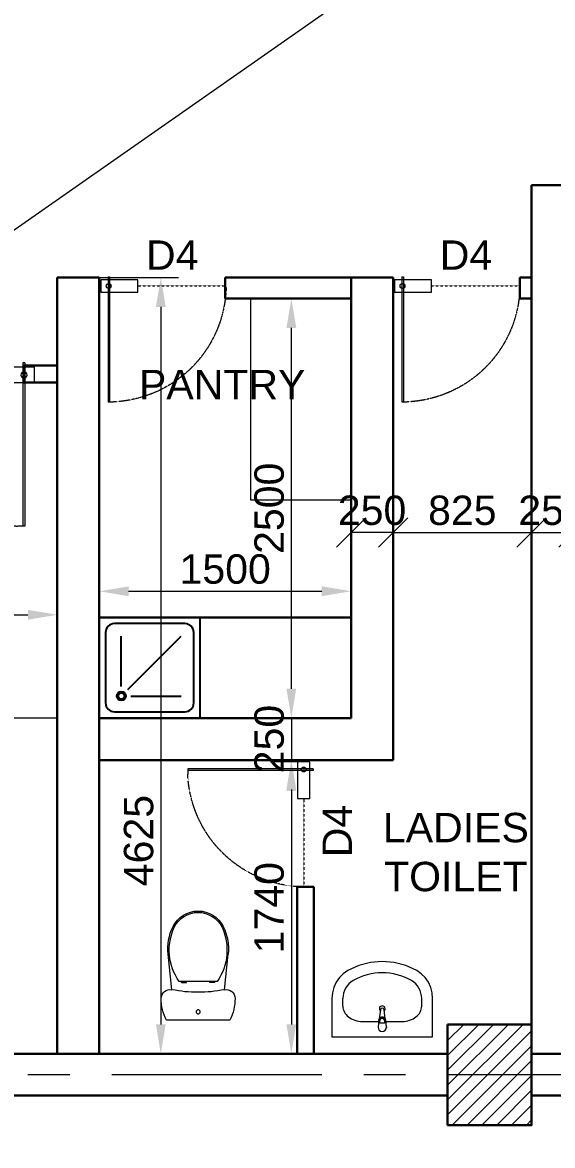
# Model space of a CAD drawing. Header units: millimetres. Extents: x 84042 to 113067, y -120347 to -99823.
# Drawn here: x 99782 to 102939, y -114821 to -108129 of the extents above; entities that cross this region are included whole.
import ezdxf

# ---------------------------------------------------------------- set-up
doc = ezdxf.new("R2010")
doc.units = ezdxf.units.MM
doc.header["$MEASUREMENT"] = 0
doc.linetypes.add('CENTER', pattern=[2, 1.25, -0.25, 0.25, -0.25])
doc.linetypes.add('DASHED2', pattern=[0.375, 0.25, -0.125])
doc.layers.get('0').update_dxf_attribs({"color": 255, "lineweight": 25})
doc.layers.add('ceco.net 367', color=7, linetype='Continuous')
for name, color, linetype, lineweight in [('CEN-1', 1, 'CENTER', 18), ('DIMENSION', 84, 'Continuous', 15), ('DIMLINE', 10, 'Continuous', 18), ('GLASS', 145, 'Continuous', 5), ('MAIN', 3, 'Continuous', 30), ('MAIN-4', 6, 'Continuous', 30), ('SEC', 253, 'Continuous', 15), ('TEXT-1', 7, 'Continuous', 20)]:
    doc.layers.add(name, color=color, linetype=linetype, lineweight=lineweight)
doc.styles.get("Standard").update_dxf_attribs({"font": ''})
doc.styles.get('Standard').set_extended_font_data('Arial')
doc.dimstyles.new('DIM-50', dxfattribs={"dimscale": 50, "dimtxt": 2.5, "dimasz": 2.5, "dimexe": 1.5, "dimexo": 0.05, "dimgap": 0.6, "dimtad": 1, "dimzin": 9, "dimdsep": 46, "dimtxsty": 'Standard', "dimcen": 0, "dimclrd": 32, "dimclre": 32, "dimadec": 0, "dimazin": 0, "dimtp": 0.1, "dimtm": 0.1, "dimtfac": 0.71, "dimtofl": 0, "dimtmove": 1, "dimatfit": 3, "dimfxl": 1, "dimtolj": 1, "dimtzin": 7, "dimlwd": -1, "dimlwe": -1, "dimarcsym": 1})

# ---------------------------------------------------------------- blocks, each defined once
blk = doc.blocks.new('gd1')
at = {"layer": 'GLASS', "color": 4, "linetype": 'DASHED2', "ltscale": 0.001}
blk.add_line((345380.4084118768, -498507.9150204073), (345380.4084118767, -497801.8235239725), dxfattribs=at)
at = {"layer": 'GLASS'}
for p, q in [((345331.4206613121, -498507.9150204073), (345429.3961624416, -498507.9150204074)), ((345331.4206613122, -498801.8415237964), (345331.4206613121, -498507.9150204073)), ((345429.3961624416, -498507.9150204074), (345429.3961624417, -498801.8415237965)), ((345429.3961624417, -498801.8415237965), (345331.4206613122, -498801.8415237964))]:
    blk.add_line(p, q, dxfattribs=at)
at = {"layer": 'GLASS', "color": 4}
for p, q in [((344453.9197823065, -498744.03597813), (344453.9197823065, -498702.2455884953)), ((345453.890037724, -498732.0395947392), (344453.9197823065, -498732.0395947393)), ((345453.890037724, -498744.0359781299), (344453.9197823065, -498744.03597813)), ((345453.890037724, -498744.0359781299), (345453.890037724, -498732.2789179944))]:
    blk.add_line(p, q, dxfattribs=at)
at = {"layer": 'GLASS', "color": 4, "linetype": 'DASHED2'}
blk.add_ellipse((345430.4997621434, -498780.7220796053), major_axis=(-686.975685455629, 717.8082713508105), ratio=0.9692744628404237, start_param=-0.7277969329446504, end_param=0.7426803721513506, dxfattribs=at)
at = {"layer": 'GLASS', "extrusion": (8.381882366006339e-23, -2.793960788668779e-23, -1)}
blk.add_ellipse((345379.8875153704, -498739.6942692859), major_axis=(-13.85582824784797, 13.85582824784797), ratio=1, start_param=6.283185307179586, end_param=12.56637061435917, dxfattribs=at)
blk = doc.blocks.new('*D352')
at = {"layer": 'Defpoints', "color": 0, "ltscale": 100, "transparency": 16777216}
for p in [(96989.2613018697, -111658.0529649388), (99989.2613018697, -111658.0529649388), (99989.2613018697, -111658.0529649388)]:
    blk.add_point(p, dxfattribs=at)
at = {"layer": 'DIMLINE', "color": 32, "linetype": 'ByBlock', "ltscale": 100, "transparency": 16777216}
for p, q in [((96989.2613018697, -111654.5529649388), (96989.2613018697, -111553.0529649388)), ((99989.2613018697, -111654.5529649388), (99989.2613018697, -111553.0529649388)), ((97164.2613018697, -111658.0529649388), (99814.2613018697, -111658.0529649388))]:
    blk.add_line(p, q, dxfattribs=at)
at = {"layer": 'DIMLINE', "color": 32, "ltscale": 100, "transparency": 16777216}
for points in [[(97164.2613018697, -111628.8862982722), (97164.2613018697, -111687.2196316055), (96989.2613018697, -111658.0529649388)], [(99814.2613018697, -111628.8862982722), (99814.2613018697, -111687.2196316055), (99989.2613018697, -111658.0529649388)]]:
    blk.add_solid(points, dxfattribs=at)
at = {"layer": 'DIMLINE', "color": 0, "ltscale": 100, "transparency": 16777216, "insert": (98489.2613018697, -111526.6430058665), "char_height": 175, "attachment_point": 5}
blk.add_mtext('\\A1;3000', dxfattribs=at)
blk = doc.blocks.new('*D353')
at = {"layer": 'Defpoints', "color": 0, "ltscale": 100, "transparency": 16777216}
for p in [(101280.1571722368, -109773.3168806201), (101383.3612901496, -109773.3168806201), (101280.1571722368, -112273.3168806201)]:
    blk.add_point(p, dxfattribs=at)
at = {"layer": 'DIMLINE', "color": 32, "linetype": 'ByBlock', "ltscale": 100, "transparency": 16777216}
for p, q in [((101283.6571722368, -109773.3168806201), (101488.3612901496, -109773.3168806201)), ((101383.3612901496, -112098.3168806201), (101383.3612901496, -109948.3168806201)), ((101283.6571722368, -112273.3168806201), (101488.3612901496, -112273.3168806201))]:
    blk.add_line(p, q, dxfattribs=at)
at = {"layer": 'DIMLINE', "color": 32, "ltscale": 100, "transparency": 16777216}
for points in [[(101354.1946234829, -109948.3168806201), (101412.5279568162, -109948.3168806201), (101383.3612901496, -109773.3168806201)], [(101354.1946234829, -112098.3168806201), (101412.5279568162, -112098.3168806201), (101383.3612901496, -112273.3168806201)]]:
    blk.add_solid(points, dxfattribs=at)
at = {"layer": 'DIMLINE', "color": 0, "ltscale": 100, "transparency": 16777216, "insert": (101252.0110172983, -111023.31688062), "char_height": 175, "attachment_point": 5, "rotation": 90}
blk.add_mtext('\\A1;2500', dxfattribs=at)
blk = doc.blocks.new('*D354')
at = {"layer": 'Defpoints', "color": 0, "ltscale": 100, "transparency": 16777216}
for p in [(100239.2613018697, -111504.8972460147), (101739.2613018697, -111504.8972460147), (101739.2613018697, -111517.8018420973)]:
    blk.add_point(p, dxfattribs=at)
at = {"layer": 'DIMLINE', "color": 32, "linetype": 'ByBlock', "ltscale": 100, "transparency": 16777216}
for p, q in [((100239.2613018697, -111508.3972460147), (100239.2613018697, -111622.8018420973)), ((100414.2613018697, -111517.8018420973), (101564.2613018697, -111517.8018420973)), ((101739.2613018697, -111508.3972460147), (101739.2613018697, -111622.8018420973))]:
    blk.add_line(p, q, dxfattribs=at)
at = {"layer": 'DIMLINE', "color": 32, "ltscale": 100, "transparency": 16777216}
for points in [[(100414.2613018697, -111488.6351754306), (100414.2613018697, -111546.9685087639), (100239.2613018697, -111517.8018420973)], [(101564.2613018697, -111488.6351754306), (101564.2613018697, -111546.9685087639), (101739.2613018697, -111517.8018420973)]]:
    blk.add_solid(points, dxfattribs=at)
at = {"layer": 'DIMLINE', "color": 0, "ltscale": 100, "transparency": 16777216, "insert": (100989.2613018697, -111386.451569246), "char_height": 175, "attachment_point": 5}
blk.add_mtext('\\A1;1500', dxfattribs=at)
blk = doc.blocks.new('_Oblique')
at = {"color": 0, "linetype": 'ByBlock', "lineweight": -2}
blk.add_line((-0.5, -0.5), (0.5, 0.5), dxfattribs=at)
blk = doc.blocks.new('*D356')
at = {"layer": 'Defpoints', "color": 0, "ltscale": 100, "transparency": 16777216}
for p in [(101989.2613018697, -111085.8168806201), (102814.2613018697, -111085.8168806201), (102814.2613018697, -111167.7867493758)]:
    blk.add_point(p, dxfattribs=at)
at = {"layer": 'DIMLINE', "color": 32, "linetype": 'ByBlock', "ltscale": 100, "transparency": 16777216}
for p, q in [((101989.2613018697, -111089.3168806201), (101989.2613018697, -111272.7867493758)), ((102814.2613018697, -111089.3168806201), (102814.2613018697, -111272.7867493758)), ((101989.2613018697, -111167.7867493758), (102814.2613018697, -111167.7867493758))]:
    blk.add_line(p, q, dxfattribs=at)
at = {"layer": 'DIMLINE', "color": 32, "ltscale": 100, "transparency": 16777216, "xscale": 175, "yscale": 175, "zscale": 175, "rotation": 180}
blk.add_blockref('_Oblique', (101989.2613018697, -111167.7867493758), dxfattribs=at)
at = {"layer": 'DIMLINE', "color": 32, "ltscale": 100, "transparency": 16777216, "xscale": 175, "yscale": 175, "zscale": 175}
blk.add_blockref('_Oblique', (102814.2613018697, -111167.7867493758), dxfattribs=at)
at = {"layer": 'DIMLINE', "color": 0, "ltscale": 100, "transparency": 16777216, "insert": (102401.7613018697, -111036.4364765245), "char_height": 175, "attachment_point": 5}
blk.add_mtext('\\A1;825', dxfattribs=at)
blk = doc.blocks.new('*D357')
at = {"layer": 'Defpoints', "color": 0, "ltscale": 100, "transparency": 16777216}
for p in [(102814.2613018697, -111085.8168806201), (103064.2613018697, -111153.0015357323), (103064.2613018697, -111167.7867493758)]:
    blk.add_point(p, dxfattribs=at)
at = {"layer": 'DIMLINE', "color": 32, "linetype": 'ByBlock', "ltscale": 100, "transparency": 16777216}
for p, q in [((102814.2613018697, -111089.3168806201), (102814.2613018697, -111272.7867493758)), ((102814.2613018697, -111167.7867493758), (103064.2613018697, -111167.7867493758)), ((103064.2613018697, -111156.5015357323), (103064.2613018697, -111272.7867493758))]:
    blk.add_line(p, q, dxfattribs=at)
at = {"layer": 'DIMLINE', "color": 32, "ltscale": 100, "transparency": 16777216, "xscale": 175, "yscale": 175, "zscale": 175, "rotation": 180}
blk.add_blockref('_Oblique', (102814.2613018697, -111167.7867493758), dxfattribs=at)
at = {"layer": 'DIMLINE', "color": 32, "ltscale": 100, "transparency": 16777216, "xscale": 175, "yscale": 175, "zscale": 175}
blk.add_blockref('_Oblique', (103064.2613018697, -111167.7867493758), dxfattribs=at)
at = {"layer": 'DIMLINE', "color": 0, "ltscale": 100, "transparency": 16777216, "insert": (102939.2613018697, -111036.4364765245), "char_height": 175, "attachment_point": 5}
blk.add_mtext('\\A1;250', dxfattribs=at)
blk = doc.blocks.new('*D359')
at = {"layer": 'Defpoints', "color": 0, "ltscale": 100, "transparency": 16777216}
for p in [(101989.2613018697, -111085.8168806201), (101739.2613018697, -111162.1641131244), (101739.2613018697, -111167.7867493758)]:
    blk.add_point(p, dxfattribs=at)
at = {"layer": 'DIMLINE', "color": 32, "linetype": 'ByBlock', "ltscale": 100, "transparency": 16777216}
for p, q in [((101989.2613018697, -111089.3168806201), (101989.2613018697, -111272.7867493758)), ((101739.2613018697, -111165.6641131244), (101739.2613018697, -111272.7867493758)), ((101989.2613018697, -111167.7867493758), (101739.2613018697, -111167.7867493758))]:
    blk.add_line(p, q, dxfattribs=at)
at = {"layer": 'DIMLINE', "color": 32, "ltscale": 100, "transparency": 16777216, "xscale": 175, "yscale": 175, "zscale": 175, "rotation": 180}
blk.add_blockref('_Oblique', (101739.2613018697, -111167.7867493758), dxfattribs=at)
at = {"layer": 'DIMLINE', "color": 32, "ltscale": 100, "transparency": 16777216, "xscale": 175, "yscale": 175, "zscale": 175}
blk.add_blockref('_Oblique', (101989.2613018697, -111167.7867493758), dxfattribs=at)
at = {"layer": 'DIMLINE', "color": 0, "ltscale": 100, "transparency": 16777216, "insert": (101864.2613018697, -111036.4364765245), "char_height": 175, "attachment_point": 5}
blk.add_mtext('\\A1;250', dxfattribs=at)
blk = doc.blocks.new('*D360')
at = {"layer": 'Defpoints', "color": 0, "ltscale": 100, "transparency": 16777216}
for p in [(101280.1571722368, -112273.3168806201), (101383.3612901495, -112523.3168806201), (101420.9891062384, -112523.3168806201)]:
    blk.add_point(p, dxfattribs=at)
at = {"layer": 'DIMLINE', "color": 32, "linetype": 'ByBlock', "ltscale": 100, "transparency": 16777216}
for p, q in [((101383.3612901495, -112098.3168806201), (101383.3612901495, -111923.3168806201)), ((101283.6571722368, -112273.3168806201), (101488.3612901495, -112273.3168806201)), ((101383.3612901495, -112273.3168806201), (101383.3612901495, -112523.3168806201)), ((101417.4891062384, -112523.3168806201), (101278.3612901495, -112523.3168806201)), ((101383.3612901495, -112698.3168806201), (101383.3612901495, -112873.3168806201))]:
    blk.add_line(p, q, dxfattribs=at)
at = {"layer": 'DIMLINE', "color": 32, "ltscale": 100, "transparency": 16777216}
for points in [[(101354.1946234829, -112098.3168806201), (101412.5279568162, -112098.3168806201), (101383.3612901495, -112273.3168806201)], [(101354.1946234829, -112698.3168806201), (101412.5279568162, -112698.3168806201), (101383.3612901495, -112523.3168806201)]]:
    blk.add_solid(points, dxfattribs=at)
at = {"layer": 'DIMLINE', "color": 0, "ltscale": 100, "transparency": 16777216, "insert": (101252.0110172983, -112398.3168806201), "char_height": 175, "attachment_point": 5, "rotation": 90}
blk.add_mtext('\\A1;250', dxfattribs=at)
blk = doc.blocks.new('*D361')
at = {"layer": 'Defpoints', "color": 0, "ltscale": 100, "transparency": 16777216}
for p in [(101420.9891062384, -112533.3168902111, 4.319849877301718e-05), (101383.3612901496, -114273.3168806201), (101420.9891062384, -114273.3168806201)]:
    blk.add_point(p, dxfattribs=at)
at = {"layer": 'DIMLINE', "color": 32, "linetype": 'ByBlock', "ltscale": 100, "transparency": 16777216}
for p, q in [((101417.4891062384, -112533.3168902111), (101278.3612901496, -112533.3168902111)), ((101383.3612901496, -112708.3168902111), (101383.3612901496, -114098.3168806201)), ((101417.4891062384, -114273.3168806201), (101278.3612901496, -114273.3168806201))]:
    blk.add_line(p, q, dxfattribs=at)
at = {"layer": 'DIMLINE', "color": 32, "ltscale": 100, "transparency": 16777216}
for points in [[(101354.1946234829, -112708.3168902111), (101412.5279568162, -112708.3168902111), (101383.3612901496, -112533.3168902111)], [(101354.1946234829, -114098.3168806201), (101412.5279568162, -114098.3168806201), (101383.3612901496, -114273.3168806201)]]:
    blk.add_solid(points, dxfattribs=at)
at = {"layer": 'DIMLINE', "color": 0, "ltscale": 100, "transparency": 16777216, "insert": (101252.0110172983, -113403.3168854156), "char_height": 175, "attachment_point": 5, "rotation": 90}
blk.add_mtext('\\A1;1740', dxfattribs=at)
blk = doc.blocks.new('*D385')
at = {"layer": 'Defpoints', "color": 0, "ltscale": 100, "transparency": 16777216}
for p in [(100239.2613018697, -109648.3168806201), (100239.2613018697, -114273.3168806201), (100605.7702115086, -114273.3168806201)]:
    blk.add_point(p, dxfattribs=at)
at = {"layer": 'DIMLINE', "color": 32, "linetype": 'ByBlock', "ltscale": 100, "transparency": 16777216}
for p, q in [((100242.7613018697, -109648.3168806201), (100710.7702115086, -109648.3168806201)), ((100605.7702115086, -109823.3168806201), (100605.7702115086, -114098.3168806201)), ((100242.7613018697, -114273.3168806201), (100710.7702115086, -114273.3168806201))]:
    blk.add_line(p, q, dxfattribs=at)
at = {"layer": 'DIMLINE', "color": 32, "ltscale": 100, "transparency": 16777216}
for points in [[(100576.6035448419, -109823.3168806201), (100634.9368781752, -109823.3168806201), (100605.7702115086, -109648.3168806201)], [(100576.6035448419, -114098.3168806201), (100634.9368781752, -114098.3168806201), (100605.7702115086, -114273.3168806201)]]:
    blk.add_solid(points, dxfattribs=at)
at = {"layer": 'DIMLINE', "color": 0, "ltscale": 100, "transparency": 16777216, "insert": (100474.4199386573, -113003.4751754833), "char_height": 175, "attachment_point": 5, "rotation": 90}
blk.add_mtext('\\A1;4625', dxfattribs=at)

msp = doc.modelspace()

# ---------------------------------------------------------------- hatches: boundary and pattern name
at = {"layer": 'SEC', "ltscale": 100}
h = msp.add_hatch(dxfattribs=at)
h.set_pattern_fill('ANSI31', color=8, scale=500)
h.set_pattern_definition([(45, (35097.50148413767, -95233.5947417774), (-44.19417382415921, 44.19417382415922), [])])
h.paths.add_polyline_path([(102314.2613018697, -114098.3168806201), (102814.2613018697, -114098.3168806201), (102814.2613018697, -114698.3168806201), (102314.2613018697, -114698.3168806201)])

# ---------------------------------------------------------------- linework, layer by layer
at = {"layer": 'ceco.net 367', "linetype": 'Continuous'}
for p, q in [((100839.2613018697, -111673.3168806201), (100239.2613018697, -111673.3168806201)), ((100239.2613018697, -111673.3168806201), (100239.2613018697, -112273.3168806201)), ((100839.2613018697, -112273.3168806201), (100839.2613018697, -111673.3168806201)), ((100749.2613018697, -111710.8168806201), (100329.2613018697, -111710.8168806201)), ((100276.7613018697, -111763.3168806201), (100276.7613018697, -112183.3168806201)), ((100370.5113018697, -112085.8168806201), (100370.5113018697, -111785.8168806201)), ((100410.2860583115, -112102.2921241783), (100726.7613018697, -111785.8168806201)), ((100801.7613018697, -112183.3168806201), (100801.7613018697, -111763.3168806201)), ((100426.7613018697, -112142.0668806201), (100726.7613018697, -112142.0668806201)), ((100239.2613018697, -112273.3168806201), (100839.2613018697, -112273.3168806201)), ((100329.2613018697, -112235.8168806201), (100749.2613018697, -112235.8168806201))]:
    msp.add_line(p, q, dxfattribs=at)
for centre, major_axis, ratio, start_param, end_param in [((100329.2613018697, -111763.3168806201), (-37.12310601229403, -37.12310601229397), 0.999999999999985, 3.926990816987249, 5.49778714378213), ((100749.2613018697, -111763.3168806201), (-37.12310601229398, 37.12310601229399), 0.9999999999999866, 3.926990816987248, 5.497787143782132), ((100370.5113018697, -112142.0668806201), (-18.56155300614708, 18.56155300614709), 1, 5.497787143782123, 11.78097245096171), ((100370.5113018697, -112142.0668806201), (-13.25825214724796, 13.25825214724797), 0.99999999999997, 5.497787143782123, 11.78097245096171), ((100329.2613018697, -112183.3168806201), (-37.12310601229402, 37.12310601229404), 0.999999999999985, 0.7853981633974556, 2.356194490192337), ((100749.2613018697, -112183.3168806201), (-37.12310601229406, -37.12310601229404), 0.999999999999984, 0.7853981633974563, 2.356194490192337)]:
    msp.add_ellipse(centre, major_axis=major_axis, ratio=ratio, start_param=start_param, end_param=end_param, dxfattribs=at)
at = {"layer": 'CEN-1', "ltscale": 1000}
msp.add_lwpolyline([(85564.2613018697, -101398.3168806201), (105564.2613018697, -101398.3168806201), (105564.2613018697, -114398.3168806201), (85564.2613018697, -114398.3168806201)], close=True, dxfattribs=at)
at = {"layer": 'DIMLINE', "ltscale": 100}
msp.add_line((84042.15982015168, -120347.0588537859), (113066.6786658005, -100029.8956618321), dxfattribs=at)
at = {"layer": 'MAIN', "linetype": 'Continuous', "lineweight": 20}
for p, q in [((100671.9007214671, -113891.9216241221), (100649.1405662375, -113680.2936248061)), ((100984.4513995136, -113891.9216241221), (101007.2115547433, -113680.2936248061)), ((101785.017453338, -113747.7846541741), (101719.8255939824, -113777.7259715292)), ((101854.038029377, -113729.4858912248), (101785.017453338, -113747.7846541741)), ((101924.9995070259, -113723.3301809748), (101854.038029377, -113729.4858912248)), ((101995.9609846749, -113729.4858912248), (101924.9995070259, -113723.3301809748)), ((102064.9815607139, -113747.7846541741), (101995.9609846749, -113729.4858912248)), ((102130.1734200694, -113777.7259715292), (102064.9815607139, -113747.7846541741)), ((101669.4902655433, -113819.9099599712), (101650.5009942874, -113847.3365131306)), ((101692.847298228, -113796.4565869617), (101669.4902655433, -113819.9099599712)), ((101719.8255939824, -113777.7259715292), (101692.847298228, -113796.4565869617)), ((102157.1517158239, -113796.4565869617), (102130.1734200694, -113777.7259715292)), ((102180.5087485086, -113819.9099599712), (102157.1517158239, -113796.4565869617)), ((102199.4980197645, -113847.3365131306), (102180.5087485086, -113819.9099599712)), ((100940.6896237088, -113842.5729271317), (100715.6604742835, -113842.5729271317)), ((101636.4863877438, -113877.8596848834), (101627.8943572943, -113910.5039447359)), ((101650.5009942874, -113847.3365131306), (101636.4863877438, -113877.8596848834)), ((102213.5126263081, -113877.8596848834), (102199.4980197645, -113847.3365131306)), ((102222.1046567575, -113910.5039447359), (102213.5126263081, -113877.8596848834)), ((101627.8943572943, -113910.5039447359), (101624.9995070259, -113944.2259715292)), ((101624.9995070259, -113944.2259715292), (101624.9995070259, -114173.3168806201)), ((101690.2168983303, -113990.0441533473), (101690.2168983303, -113944.2259715292)), ((102159.7821157216, -113990.0441533473), (102159.7821157216, -113944.2259715292)), ((102224.9995070259, -113944.2259715292), (102222.1046567575, -113910.5039447359)), ((102224.9995070259, -114173.3168806201), (102224.9995070259, -113944.2259715292)), ((101913.8995070259, -114011.5986988019), (101907.2697390467, -114064.5324368405)), ((101942.7292750051, -114064.5324368405), (101936.0995070259, -114011.5986988019)), ((101017.0908191111, -114073.3168806201), (100639.2613018697, -114073.3168806201)), ((101806.1734200694, -114080.9986988019), (101903.336589788, -114080.9986988019)), ((101903.9995070259, -114074.0458885236), (101899.9995070259, -114115.9986988019)), ((101911.3995070259, -114091.0882899343), (101911.3995070259, -114076.2176928638)), ((101938.5995070259, -114091.0882899343), (101911.3995070259, -114091.0882899343)), ((101938.5995070259, -114076.2176928638), (101938.5995070259, -114091.0882899343)), ((101949.9995070259, -114115.9986988019), (101945.9995070259, -114074.0458885236)), ((101946.6624242639, -114080.9986988019), (102043.8255939824, -114080.9986988019)), ((101624.9995070259, -114173.3168806201), (102224.9995070259, -114173.3168806201))]:
    msp.add_line(p, q, dxfattribs=at)
at = {"layer": 'MAIN', "lineweight": 20}
for p, q in [((100729.0687396119, -113849.1468447219), (100729.0687396119, -113842.5729271317)), ((100729.0687396119, -113849.1468447219), (100758.9677019864, -113849.1468447219)), ((100758.9677019864, -113849.1468447219), (100758.9677019864, -113842.5729271317)), ((100897.3823960058, -113849.1468447219), (100897.3823960058, -113842.5729271317)), ((100927.2813583804, -113849.1468447219), (100897.3823960058, -113849.1468447219)), ((100927.2813583804, -113849.1468447219), (100927.2813583804, -113842.5729271317))]:
    msp.add_line(p, q, dxfattribs=at)
at = {"layer": 'MAIN', "color": 0, "lineweight": 20}
for points in [[(101739.2613018697, -110973.3168803601), (101739.2613018697, -109773.3168806201), (101139.2613018941, -109773.3168806201), (101139.2613018941, -110973.3168803601)], [(99389.26130189409, -112273.3168808801), (99389.26130189409, -114273.3168806201), (99989.2613018697, -114273.3168806201), (99989.2613018697, -112273.3168808801)]]:
    msp.add_lwpolyline(points, close=True, dxfattribs=at)
at = {"layer": 'MAIN', "color": 6}
for points in [[(99789.2613018697, -110173.3168806201), (99989.2613018697, -110173.3168806201)], [(99789.2613018697, -110273.3168806201), (99989.2613018697, -110273.3168806201)]]:
    msp.add_lwpolyline(points, dxfattribs=at)
at = {"layer": 'MAIN', "ltscale": 100}
msp.add_lwpolyline([(102314.2613018697, -114098.3168806201), (102814.2613018697, -114098.3168806201), (102814.2613018697, -114698.3168806201), (102314.2613018697, -114698.3168806201)], close=True, dxfattribs=at)
at = {"layer": 'MAIN', "color": 6}
msp.add_polyline3d([(101517.090819111, -113279.7017101981, -6.211620539192119e-05), (101517.090819111, -114273.3168806201, 4.742435111713472e-06), (101417.090819111, -114273.3168806201, 4.742435111713472e-06), (101417.090819111, -113279.7017101981, -6.211620539192119e-05), (101517.090819111, -113279.7017101981, 0.0002858636645106782)], dxfattribs=at)
at = {"layer": 'MAIN', "linetype": 'Continuous', "lineweight": 20, "extrusion": (0, 0, -1)}
for centre, major_axis, ratio, start_param, end_param in [((100828.1756850099, -113589.5930015582), (166.8935919452861, -4.371037166880005e-11), 0.9963002114165121, 3.601916012402133, 5.822858562511121), ((100828.1714152314, -113589.6035674402), (158.8577603238589, -2.314830390670228e-10), 0.9963002114165209, 3.601990218596975, 5.822808068495254), ((100984.0942598574, -113655.0069003934), (-327.8711456260231, -1.337397423321818e-10), 0.9963002114164814, -0.6116227476029674, 0.4284700497118843), ((100947.3150134071, -113648.4587310762), (-299.8816473324158, -1.227069339626362e-09), 0.9963002114165255, -0.1067550736284304, 0.4603499668875126), ((100672.2558381348, -113655.0069003934), (327.8711456260231, -1.27659658501404e-10), 0.9963002114164814, -0.4284700497118679, 0.6116227476029845), ((100709.0350845852, -113648.4587310762), (299.8816473324159, -1.236357220303231e-09), 0.9963002114165264, -0.4603499668875455, 0.1067550736283975), ((100661.3213043116, -113943.8105449883), (53.14524385441568, -8.753127302196323e-11), 0.9963002114165446, 3.141628186573947, 4.912783807213184), ((100828.176093905, -113125.5207154379), (784.9604303392096, -1.445818775502158e-10), 0.9963002114164986, 1.370369609372414, 1.771222451148058), ((100828.1770744111, -113125.5110001217), (-784.9701817345411, -1.669836873277913e-10), 0.9963002114164686, 4.511967658229642, 4.912813855650217), ((100995.0308166691, -113943.8105449883), (-53.14524385441568, -8.739574672525935e-11), 0.9963002114165448, 1.370401499966398, 3.141557120605635), ((100895.4965334592, -113943.811034533), (-287.3204729787614, -1.348053046487444e-09), 0.9963002114164282, -0.4694663084154096, 8.282644082147073e-06), ((100760.8555875215, -113943.811034533), (287.3204729787576, -1.370158062629988e-09), 0.9963002114164333, -8.282644161194952e-06, 0.4694663084153352)]:
    msp.add_ellipse(centre, major_axis=major_axis, ratio=ratio, start_param=start_param, end_param=end_param, dxfattribs=at)
at = {"layer": 'MAIN', "linetype": 'Continuous', "lineweight": 20}
for centre, major_axis, ratio, start_param, end_param in [((101924.9995070259, -114173.3168806201), (3.565651007804142e-12, -381.818181818181), 0.9565217391304413, 2.64461781258429, 3.638567494584806), ((101806.1473331129, -113944.2259715292), (1.518663351412887e-12, -121.1999999999999), 0.9565217391304394, 3.638567482425092, 4.712388980384678), ((102043.851680939, -113944.2259715292), (-1.498476103879736e-12, -121.1999999999999), 0.9565217391304394, 1.570796326794909, 2.644617824754494), ((101806.303854852, -113990.0441533473), (-116.0659090909084, -6.282865413897506e-13), 0.7836456558773433, -6.439293542825908e-15, 1.570796326794892), ((101924.9995070259, -114005.8168806201), (12.37436867076501, -12.37436867076502), 0.99999999999993, 6.25135120064791, 11.02740839409588), ((101924.9995070259, -114012.9889354885), (7.910207267979193, -7.910207267979193), 0.9999999999999272, 0.9099959058643128, 3.802393074529462), ((102043.6951591999, -113990.0441533473), (116.0659090909085, -5.972024526957833e-13), 0.7836456558773433, -1.570796326794892, 6.661338147750939e-15), ((101924.9995070259, -114075.9458069593), (14.90989084576291, -14.90989084576291), 0.9999999999997574, 3.355028524807582, 3.836764151057557), ((101924.9995070259, -114075.9458069592), (-14.90989084570624, -14.90989084570624), 1, 2.928156782368127, 4.925824851606356), ((101924.9995070259, -114076.2176928638), (-9.616652224137095, -9.616652224137095), 0.9999999999999766, 2.356194490192333, 5.497787143782126), ((101924.9995070259, -114075.9458069593), (-14.90989084571557, -14.90989084571557), 0.9999999999996878, 2.446421156113441, 2.928156782361853), ((101924.9995070259, -114115.9986988019), (-17.67766952966431, -17.67766952966432), 0.9999999999999285, 5.497787143782102, 8.639379797371895)]:
    msp.add_ellipse(centre, major_axis=major_axis, ratio=ratio, start_param=start_param, end_param=end_param, dxfattribs=at)
at = {"layer": 'MAIN', "linetype": 'Continuous', "lineweight": 20, "extrusion": (0, 0, -1)}
msp.add_ellipse((100828.1760604904, -114023.5804588946), major_axis=(12.18654812461682, -5.437490723147125e-11), ratio=0.9963002114164557, dxfattribs=at)
at = {"layer": 'MAIN', "linetype": 'Continuous', "lineweight": 20}
for p in [(101913.8995070259, -114011.598698802), (101903.9995070259, -114074.0458885234), (101942.7292750052, -114064.5324368407), (101949.9995070259, -114115.9986988019)]:
    msp.add_point(p, dxfattribs=at)
at = {"layer": 'MAIN-4', "ltscale": 1000}
for p, q in [((102814.2613018697, -114273.3168806201), (102814.2613018697, -109098.3168806201)), ((102814.2613018697, -109098.3168806201), (103064.2613018697, -109098.3168806201)), ((99989.2613018697, -114273.3168806201), (99989.2613018697, -109648.3168806201)), ((100239.2613018697, -109648.3168806201), (99989.2613018697, -109648.3168806201)), ((100239.2613018697, -114273.3168806201), (100239.2613018697, -109648.3168806201)), ((100989.2613018697, -109648.3168806201), (101989.2613018697, -109648.3168806201)), ((100989.2613018697, -109648.3168806201), (100989.2613018697, -109773.3168806201)), ((101739.2613018697, -112273.3168806201), (101739.2613018697, -109648.3168806201)), ((101989.2613018697, -112523.3168806201), (101989.2613018697, -109648.3168806201)), ((102745.1842407435, -109648.7804698126, 0.0001742629934841367), (102814.2613018697, -109648.316879842, 0.0001740213646237165)), ((102745.1842407435, -109648.7804698126, 0.0001742629934841367), (102745.1842407435, -109773.7804698126, 0.0001742629934841367)), ((100989.2613018697, -109773.3168806201), (101739.2613018697, -109773.3168806201)), ((102745.1842407435, -109773.7804698126, 0.0001742629934841367), (102814.2613018697, -109773.316879842, 0.0001740213646237165)), ((99789.2613018697, -110273.3168806201), (99789.2613018697, -110173.3168806201)), ((100239.2613018697, -111673.3168806201), (101739.2613018697, -111673.3168806201)), ((101739.2613018697, -112273.3168806201), (100239.2613018697, -112273.3168806201)), ((101989.2613018697, -112523.3168806201), (100239.2613018697, -112523.3168806201))]:
    msp.add_line(p, q, dxfattribs=at)
for points in [[(97146.2613018697, -114273.3168806201), (102314.2613018697, -114273.3168806201)], [(102814.2613018697, -114273.3168806201), (105314.2613018697, -114273.3168806201)], [(97146.2613018697, -114523.3168806201), (102314.2613018697, -114523.3168806201)], [(102814.2613018697, -114523.3168806201), (105314.2613018697, -114523.3168806201)]]:
    msp.add_lwpolyline(points, dxfattribs=at)

# ---------------------------------------------------------------- block references
at = {"layer": 'DIMENSION', "color": 0, "linetype": 'Continuous', "lineweight": 0, "extrusion": (-2.301519659952233e-07, 5.258868677017716e-07, 0.9999999999998352), "zscale": 0.746371390228859, "rotation": 270.0000075149937}
for p, xscale, yscale in [((472540.2666160624, -367480.3147003767, -0.08075912053346138), -0.7463713902288641, 0.7463713902288613), ((474290.2666160629, -367480.3147003766, -0.08116188647395298), -0.7463713902288643, 0.7463713902288616)]:
    msp.add_blockref('gd1', p, dxfattribs=dict(at, xscale=xscale, yscale=yscale))
at = {"layer": 'DIMENSION', "color": 0, "linetype": 'Continuous', "lineweight": 0, "extrusion": (2.301519659952231e-07, 5.258868677017716e-07, 0.9999999999998354), "xscale": 0.9719561145201425, "yscale": 0.9719561145201425, "zscale": 0.9719561145201425, "rotation": 89.99999248500626}
msp.add_blockref('gd1', (-384962.3844138181, -445923.5945273172, -0.03496376021244496), dxfattribs=at)
at = {"layer": 'DIMENSION', "color": 0, "linetype": 'Continuous', "lineweight": 0, "extrusion": (5.258868677017716e-07, 2.301519659952234e-07, 0.9999999999998352), "xscale": -0.7463713902288628, "yscale": 0.7463713902288628, "zscale": 0.7463713902288621, "rotation": 180.0000075149869}
msp.add_blockref('gd1', (-156324.4545922518, -484824.7746032745, 0.02747940065682261), dxfattribs=at)

# ---------------------------------------------------------------- texts
at = {"layer": 'TEXT-1', "char_height": 175, "width": 259.856070941337, "attachment_point": 3}
for s, insert in [('\\pxqc;D4', (100803.594830854, -109427.0100605007)), ('\\pxqc;D4', (102553.594830854, -109427.0100605008)), ('PANTRY', (101467.2363019014, -110198.4124370889)), ('\\pxqc;LADIES \\PTOILET', (102493.4370668489, -112838.28270122))]:
    msp.add_mtext(s, dxfattribs=dict(at, insert=insert))
at = {"layer": 'TEXT-1', "insert": (101569.2963676353, -113187.0883507928), "char_height": 175, "width": 481.130627557981, "attachment_point": 1, "rotation": 90}
msp.add_mtext('\\pxqc;D4', dxfattribs=at)

# ---------------------------------------------------------------- dimensions: what is measured, and where the dimension line sits
at = {"layer": 'DIMLINE', "ltscale": 100}
for base, p1, p2, override, picture, middle in [((100605.7702115086, -114273.3168806201), (100239.2613018697, -109648.3168806201), (100239.2613018697, -114273.3168806201), {"dimscale": 70, "dimtofl": 1}, '*D385', (100605.7702115086, -113003.4751754833)), ((101383.3612901495, -112523.3168806201), (101280.1571722368, -112273.3168806201), (101420.9891062384, -112523.3168806201), {"dimscale": 70, "dimtofl": 1, "dimtmove": 0}, '*D360', (101383.3612901496, -112398.3168806201))]:
    dim = msp.add_linear_dim(base=base, p1=p1, p2=p2, angle=90, dimstyle='DIM-50', override=override, dxfattribs=at)
    dim.commit()
    dim.dimension.update_dxf_attribs({"geometry": picture, "text_midpoint": middle, "dimtype": 160})
for base, p1, p2, picture, middle in [((101383.3612901496, -109773.3168806201), (101280.1571722368, -112273.3168806201), (101280.1571722368, -109773.3168806201), '*D353', (101252.0110172983, -111023.31688062)), ((101383.3612901496, -114273.3168806201), (101420.9891062384, -112533.3168902111, 4.319849877301718e-05), (101420.9891062384, -114273.3168806201), '*D361', (101252.0110172983, -113403.3168854156))]:
    dim = msp.add_linear_dim(base=base, p1=p1, p2=p2, angle=90, dimstyle='DIM-50', override={"dimscale": 70, "dimtofl": 1}, dxfattribs=at)
    dim.commit()
    dim.dimension.update_dxf_attribs({"geometry": picture, "text_midpoint": middle})
for base, p1, p2, picture, middle in [((101739.2613018697, -111167.7867493758), (101989.2613018697, -111085.8168806201), (101739.2613018697, -111162.1641131244), '*D359', (101864.2613018697, -111167.7867493758)), ((103064.2613018697, -111167.7867493758), (102814.2613018697, -111085.8168806201), (103064.2613018697, -111153.0015357323), '*D357', (102939.2613018697, -111167.7867493758))]:
    dim = msp.add_linear_dim(base=base, p1=p1, p2=p2, dimstyle='DIM-50', override={"dimscale": 70, "dimblk1": 'Oblique', "dimblk2": 'Oblique', "dimsah": 1, "dimtofl": 1, "dimtmove": 0}, dxfattribs=at)
    dim.commit()
    dim.dimension.update_dxf_attribs({"geometry": picture, "text_midpoint": middle, "dimtype": 160})
for base, p1, p2, override, picture, middle in [((102814.2613018697, -111167.7867493758), (101989.2613018697, -111085.8168806201), (102814.2613018697, -111085.8168806201), {"dimscale": 70, "dimblk1": 'Oblique', "dimblk2": 'Oblique', "dimsah": 1, "dimtofl": 1}, '*D356', (102401.7613018697, -111036.4364765245)), ((101739.2613018697, -111517.8018420973), (100239.2613018697, -111504.8972460147), (101739.2613018697, -111504.8972460147), {"dimscale": 70, "dimtofl": 1}, '*D354', (100989.2613018697, -111386.451569246)), ((99989.2613018697, -111658.0529649388), (96989.2613018697, -111658.0529649388), (99989.2613018697, -111658.0529649388), {"dimscale": 70, "dimtofl": 1}, '*D352', (98489.2613018697, -111526.6430058665))]:
    dim = msp.add_linear_dim(base=base, p1=p1, p2=p2, dimstyle='DIM-50', override=override, dxfattribs=at)
    dim.commit()
    dim.dimension.update_dxf_attribs({"geometry": picture, "text_midpoint": middle})

doc.saveas('drawing.dxf')
